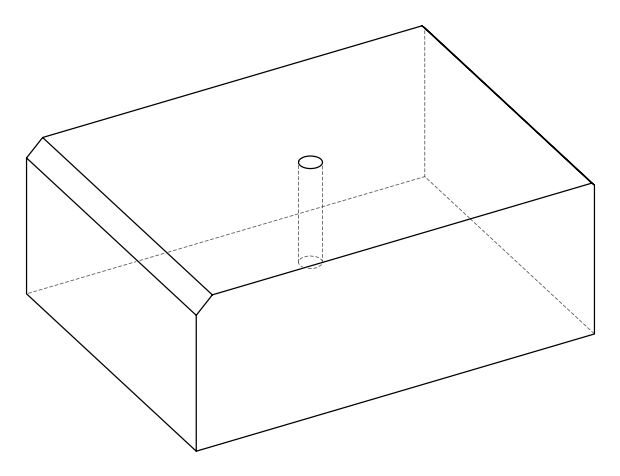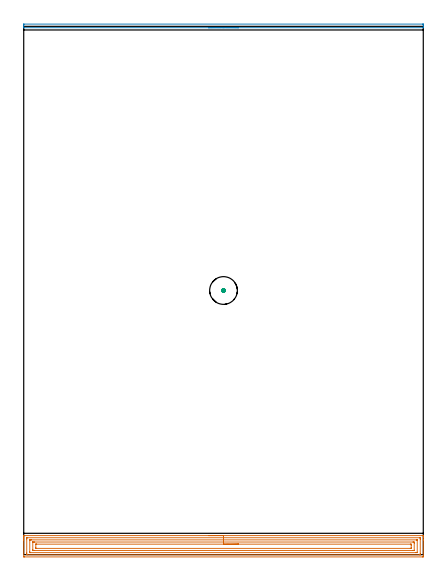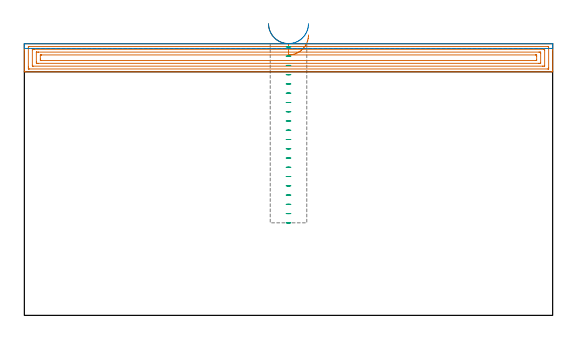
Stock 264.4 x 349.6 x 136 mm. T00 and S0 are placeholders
(PLAN: 3 operations, 1 tool changes, 14 min)
(1 AREA_MILL | FG_CHAMFER_SURFACE | UGT0205_001 | 10.89 min | 26267 mm3)
(2 AREA_MILL_1 | FG_CHAMFER_SURFACE_1 | UGT0205_001 | 2.27 min | 777 mm3)
(3 MILL_BLIND_HOLE_FROM_SOLID_MATERIAL | STEP1POCKET | NXT0201_012 | Spiral | 0.89 min | 23613 mm3)
(TOOL UGT0205_001 | Chamfer Mill 20 x 3 x 45 deg. | D20 FL50 Z2)
(TOOL NXT0201_012 | ENDMILL 16mm [2P460-1600-NA 1630] | D16 FL38 Z6)
(OP 1 AREA_MILL)
G17 G21 G94 G90
T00 M6
G54
G17 G0 G90 X122.2 Y12.6 S1061 M3
G43 Z146. H0
G94 G1 X122.238 Z145.128 F250.
X122.352 Z144.263
X122.541 Z143.412
X122.803 Z142.58
X123.137 Z141.774
X123.54 Z141.
X124.009 Z140.264
X124.54 Z139.572
X125.129 Z138.929
X125.772 Z138.339
X126.464 Z137.808
X127.2 Z137.34
X127.974 Z136.937
X128.78 Z136.603
X129.612 Z136.341
X130.464 Z136.152
X131.328 Z136.038
X132.2 Z136.
X264.244
X264.39 Y12.594 Z135.993
X264.4 Y12.29 Z135.69
Y11.891 Z135.29
Y11.276 Z134.67
Y10.087 Z133.484
Y9.514 Z132.908
Y-0.77 Z122.627
X264.397 Y-1.057 Z122.341
X264.39 Y-1.491 Z121.906
X264.242 Y-1.495 Z121.903
X263.798 Y-1.5 Z121.9
X0.602
X0.154 Y-1.495 Z121.903
X0.01 Y-1.491 Z121.906
X0. Y-1.343 Z122.054
Y9.514 Z132.908
Y10.087 Z133.484
Y10.395 Z133.791
Y10.968 Z134.364
Y11.276 Z134.671
Y11.891 Z135.29
Y12.157 Z135.556
Y12.291 Z135.691
X0.01 Y12.594 Z135.993
X0.156 Y12.6 Z136.
X132.2
Y11.186 Z134.586
X262.014 Y11.185 Z134.585
X262.107 Y11.184 Z134.584
X262.372 Y11.179 Z134.579
X262.39 Y11.093 Z134.493
X262.397 Y10.898 Z134.298
X262.399 Y10.395 Z133.795
X262.4 Y10.014 Z133.414
X262.399 Y0.705 Z124.105
X262.398 Y0.326 Z123.726
X262.39 Y-0.056 Z123.344
X262.381 Y-0.08 Z123.32
X262.363 Y-0.081 Z123.319
X262.314 Y-0.084 Z123.316
X262.214 Y-0.085 Z123.315
X262.014 Y-0.086 Z123.314
X2.386 Y-0.085 Z123.315
X2.294 Y-0.084 Z123.316
X2.028 Y-0.079 Z123.321
X2.01 Y0.007 Z123.407
X2.003 Y0.202 Z123.602
X2.001 Y0.705 Z124.105
X2. Y1.086 Z124.486
X2.001 Y10.395 Z133.795
X2.002 Y10.774 Z134.174
X2.01 Y11.156 Z134.556
X2.019 Y11.18 Z134.58
X2.037 Y11.181 Z134.581
X2.086 Y11.184 Z134.584
X2.186 Y11.185 Z134.585
X2.386 Y11.186 Z134.586
X132.2
Y9.771 Z133.171
X259.969
X260.229 Y9.769 Z133.169
X260.316 Y9.767 Z133.167
X260.377 Y9.765 Z133.165
X260.39 Y9.682 Z133.082
X260.395 Y9.514 Z132.914
X260.399 Y9.347 Z132.747
Y1.586 Z124.986
X260.397 Y1.421 Z124.821
X260.39 Y1.363 Z124.763
X260.384 Y1.335 Z124.735
X260.359 Y1.334 Z124.734
X260.229 Y1.331 Z124.731
X259.598 Y1.329 Z124.729
X259.337
X4.431
X4.171 Y1.331 Z124.731
X4.084 Y1.332 Z124.732
X4.023 Y1.335 Z124.735
X4.01 Y1.418 Z124.818
X4.005 Y1.586 Z124.986
X4.001 Y1.753 Z125.153
Y9.514 Z132.914
X4.003 Y9.679 Z133.079
X4.01 Y9.737 Z133.137
X4.016 Y9.765 Z133.165
X4.041 Y9.766 Z133.166
X4.171 Y9.768 Z133.168
X4.802 Y9.771 Z133.171
X5.063
X132.2
Y8.357 Z131.757
X257.553
X257.833 Y8.356 Z131.756
X258.282 Y8.352 Z131.752
X258.381 Y8.35 Z131.75
X258.39 Y8.177 Z131.577
X258.4 Y7.797 Z131.197
Y7.752 Z131.152
X258.399 Y2.93 Z126.33
X258.397 Y2.825 Z126.225
X258.393 Y2.773 Z126.173
X258.391 Y2.753 Z126.153
X258.369 Y2.75 Z126.15
X258.162 Y2.746 Z126.146
X257.553 Y2.743 Z126.143
X257.274
X6.847
X6.567 Y2.744 Z126.144
X6.118 Y2.748 Z126.148
X6.019 Y2.75 Z126.15
X6.01 Y2.923 Z126.323
X6.001 Y3.303 Z126.703
X6. Y3.348 Z126.748
X6.001 Y8.17 Z131.57
X6.003 Y8.275 Z131.675
X6.007 Y8.327 Z131.727
X6.009 Y8.347 Z131.747
X6.032 Y8.35 Z131.75
X6.238 Y8.354 Z131.754
X6.847 Y8.357 Z131.757
X7.127
X132.2
Y6.943 Z130.343
X255.841
X255.986 Y6.941 Z130.341
X256.276 Y6.936 Z130.336
X256.391 Y6.929 Z130.329
X256.394 Y6.912 Z130.312
X256.397 Y6.871 Z130.271
X256.4 Y6.248 Z129.648
Y4.486 Z127.886
Y4.229 Z127.629
X256.398 Y4.19 Z127.59
X256.395 Y4.171 Z127.571
X256.392 Y4.167 Z127.567
X256.349 Y4.164 Z127.564
X256.059 Y4.158 Z127.558
X255.914 Y4.157 Z127.557
X255.841
X8.559
X8.413 Y4.159 Z127.559
X8.123 Y4.164 Z127.564
X8.009 Y4.171 Z127.571
X8.006 Y4.188 Z127.588
X8.003 Y4.229 Z127.629
X8. Y4.852 Z128.252
Y6.614 Z130.014
Y6.871 Z130.271
X8.002 Y6.91 Z130.31
X8.005 Y6.929 Z130.329
X8.008 Y6.933 Z130.333
X8.051 Y6.936 Z130.336
X8.341 Y6.942 Z130.342
X8.486 Y6.943 Z130.343
X8.559
X132.2
X133.072 Z130.381
X133.937 Z130.495
X134.788 Z130.684
X135.62 Z130.946
X136.426 Z131.28
X137.2 Z131.683
X137.936 Z132.151
X138.628 Z132.683
X139.271 Z133.272
X139.86 Z133.915
X140.392 Z134.607
X140.86 Z135.343
X141.263 Z136.117
X141.597 Z136.923
X141.859 Z137.755
X142.048 Z138.607
X142.162 Z139.471
X142.2 Z140.343
G0 Z146.
M5
M2
(OP 2 AREA_MILL_1)
G17 G21 G94 G90
T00 M6
G54
G17 G0 G90 X142.2 Y348.7 S1061 M3
G43 Z146. H0
G94 G1 X142.162 Z145.128 F250.
X142.048 Z144.263
X141.859 Z143.412
X141.597 Z142.58
X141.263 Z141.774
X140.86 Z141.
X140.392 Z140.264
X139.86 Z139.572
X139.271 Z138.929
X138.628 Z138.34
X137.936 Z137.808
X137.2 Z137.34
X136.426 Z136.937
X135.62 Z136.603
X134.788 Z136.341
X133.937 Z136.152
X133.072 Z136.038
X132.2 Z136.
X0.156
X0.01 Y348.703 Z135.988
X0.002 Y348.813 Z135.879
X0. Y348.929 Z135.771
Y349.291 Z135.408
Y349.9 Z134.795
Y351.076 Z133.62
X0.003 Y351.091 Z133.605
X0.156 Y351.1 Z133.6
X264.077
X264.244 Y351.098 Z133.602
X264.397 Y351.091 Z133.605
X264.4 Y351.076 Z133.62
Y349.9 Z134.795
Y349.291 Z135.408
Y348.928 Z135.771
X264.398 Y348.813 Z135.879
X264.39 Y348.702 Z135.988
X264.244 Y348.7 Z136.
X132.2
X131.328 Z136.038
X130.464 Z136.152
X129.612 Z136.341
X128.78 Z136.603
X127.974 Z136.937
X127.2 Z137.34
X126.464 Z137.808
X125.772 Z138.34
X125.129 Z138.929
X124.54 Z139.572
X124.009 Z140.264
X123.54 Z141.
X123.137 Z141.774
X122.803 Z142.58
X122.541 Z143.412
X122.352 Z144.263
X122.238 Z145.128
X122.2 Z146.
M5
M2
(OP 3 MILL_BLIND_HOLE_FROM_SOLID_MATERIAL)
G17 G21 G94 G90
T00 M6
G54
G17 G0 G90 X132.2 Y174.8 S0 M3
G43 Z146. H1
Z134.365
G94 G3 X132.775 Y175.375 R0.575 F250.
X132.2 Y175.95 R0.575
X131.05 Y174.8 R1.15
X132.2 Y175.95 R-1.15
X131.625 Y175.375 R0.575
X132.2 Y174.8 R0.575
G0 Z129.73
G3 X132.775 Y175.375 R0.575
X132.2 Y175.95 R0.575
X131.05 Y174.8 R1.15
X132.2 Y175.95 R-1.15
X131.625 Y175.375 R0.575
X132.2 Y174.8 R0.575
G0 Z125.095
G3 X132.775 Y175.375 R0.575
X132.2 Y175.95 R0.575
X131.05 Y174.8 R1.15
X132.2 Y175.95 R-1.15
X131.625 Y175.375 R0.575
X132.2 Y174.8 R0.575
G0 Z120.46
G3 X132.775 Y175.375 R0.575
X132.2 Y175.95 R0.575
X131.05 Y174.8 R1.15
X132.2 Y175.95 R-1.15
X131.625 Y175.375 R0.575
X132.2 Y174.8 R0.575
G0 Z115.825
G3 X132.775 Y175.375 R0.575
X132.2 Y175.95 R0.575
X131.05 Y174.8 R1.15
X132.2 Y175.95 R-1.15
X131.625 Y175.375 R0.575
X132.2 Y174.8 R0.575
G0 Z111.19
G3 X132.775 Y175.375 R0.575
X132.2 Y175.95 R0.575
X131.05 Y174.8 R1.15
X132.2 Y175.95 R-1.15
X131.625 Y175.375 R0.575
X132.2 Y174.8 R0.575
G0 Z106.555
G3 X132.775 Y175.375 R0.575
X132.2 Y175.95 R0.575
X131.05 Y174.8 R1.15
X132.2 Y175.95 R-1.15
X131.625 Y175.375 R0.575
X132.2 Y174.8 R0.575
G0 Z101.92
G3 X132.775 Y175.375 R0.575
X132.2 Y175.95 R0.575
X131.05 Y174.8 R1.15
X132.2 Y175.95 R-1.15
X131.625 Y175.375 R0.575
X132.2 Y174.8 R0.575
G0 Z97.285
G3 X132.775 Y175.375 R0.575
X132.2 Y175.95 R0.575
X131.05 Y174.8 R1.15
X132.2 Y175.95 R-1.15
X131.625 Y175.375 R0.575
X132.2 Y174.8 R0.575
G0 Z92.65
G3 X132.775 Y175.375 R0.575
X132.2 Y175.95 R0.575
X131.05 Y174.8 R1.15
X132.2 Y175.95 R-1.15
X131.625 Y175.375 R0.575
X132.2 Y174.8 R0.575
G0 Z88.015
G3 X132.775 Y175.375 R0.575
X132.2 Y175.95 R0.575
X131.05 Y174.8 R1.15
X132.2 Y175.95 R-1.15
X131.625 Y175.375 R0.575
X132.2 Y174.8 R0.575
G0 Z83.38
G3 X132.775 Y175.375 R0.575
X132.2 Y175.95 R0.575
X131.05 Y174.8 R1.15
X132.2 Y175.95 R-1.15
X131.625 Y175.375 R0.575
X132.2 Y174.8 R0.575
G0 Z78.745
G3 X132.775 Y175.375 R0.575
X132.2 Y175.95 R0.575
X131.05 Y174.8 R1.15
X132.2 Y175.95 R-1.15
X131.625 Y175.375 R0.575
X132.2 Y174.8 R0.575
G0 Z74.11
G3 X132.775 Y175.375 R0.575
X132.2 Y175.95 R0.575
X131.05 Y174.8 R1.15
X132.2 Y175.95 R-1.15
X131.625 Y175.375 R0.575
X132.2 Y174.8 R0.575
G0 Z69.475
G3 X132.775 Y175.375 R0.575
X132.2 Y175.95 R0.575
X131.05 Y174.8 R1.15
X132.2 Y175.95 R-1.15
X131.625 Y175.375 R0.575
X132.2 Y174.8 R0.575
G0 Z64.84
G3 X132.775 Y175.375 R0.575
X132.2 Y175.95 R0.575
X131.05 Y174.8 R1.15
X132.2 Y175.95 R-1.15
X131.625 Y175.375 R0.575
X132.2 Y174.8 R0.575
G0 Z60.205
G3 X132.775 Y175.375 R0.575
X132.2 Y175.95 R0.575
X131.05 Y174.8 R1.15
X132.2 Y175.95 R-1.15
X131.625 Y175.375 R0.575
X132.2 Y174.8 R0.575
G0 Z55.57
G3 X132.775 Y175.375 R0.575
X132.2 Y175.95 R0.575
X131.05 Y174.8 R1.15
X132.2 Y175.95 R-1.15
X131.625 Y175.375 R0.575
X132.2 Y174.8 R0.575
G0 Z50.935
G3 X132.775 Y175.375 R0.575
X132.2 Y175.95 R0.575
X131.05 Y174.8 R1.15
X132.2 Y175.95 R-1.15
X131.625 Y175.375 R0.575
X132.2 Y174.8 R0.575
G0 Z46.3
G3 X132.775 Y175.375 R0.575
X132.2 Y175.95 R0.575
X131.05 Y174.8 R1.15
X132.2 Y175.95 R-1.15
X131.625 Y175.375 R0.575
X132.2 Y174.8 R0.575
G0 Z146.
M5
M2
